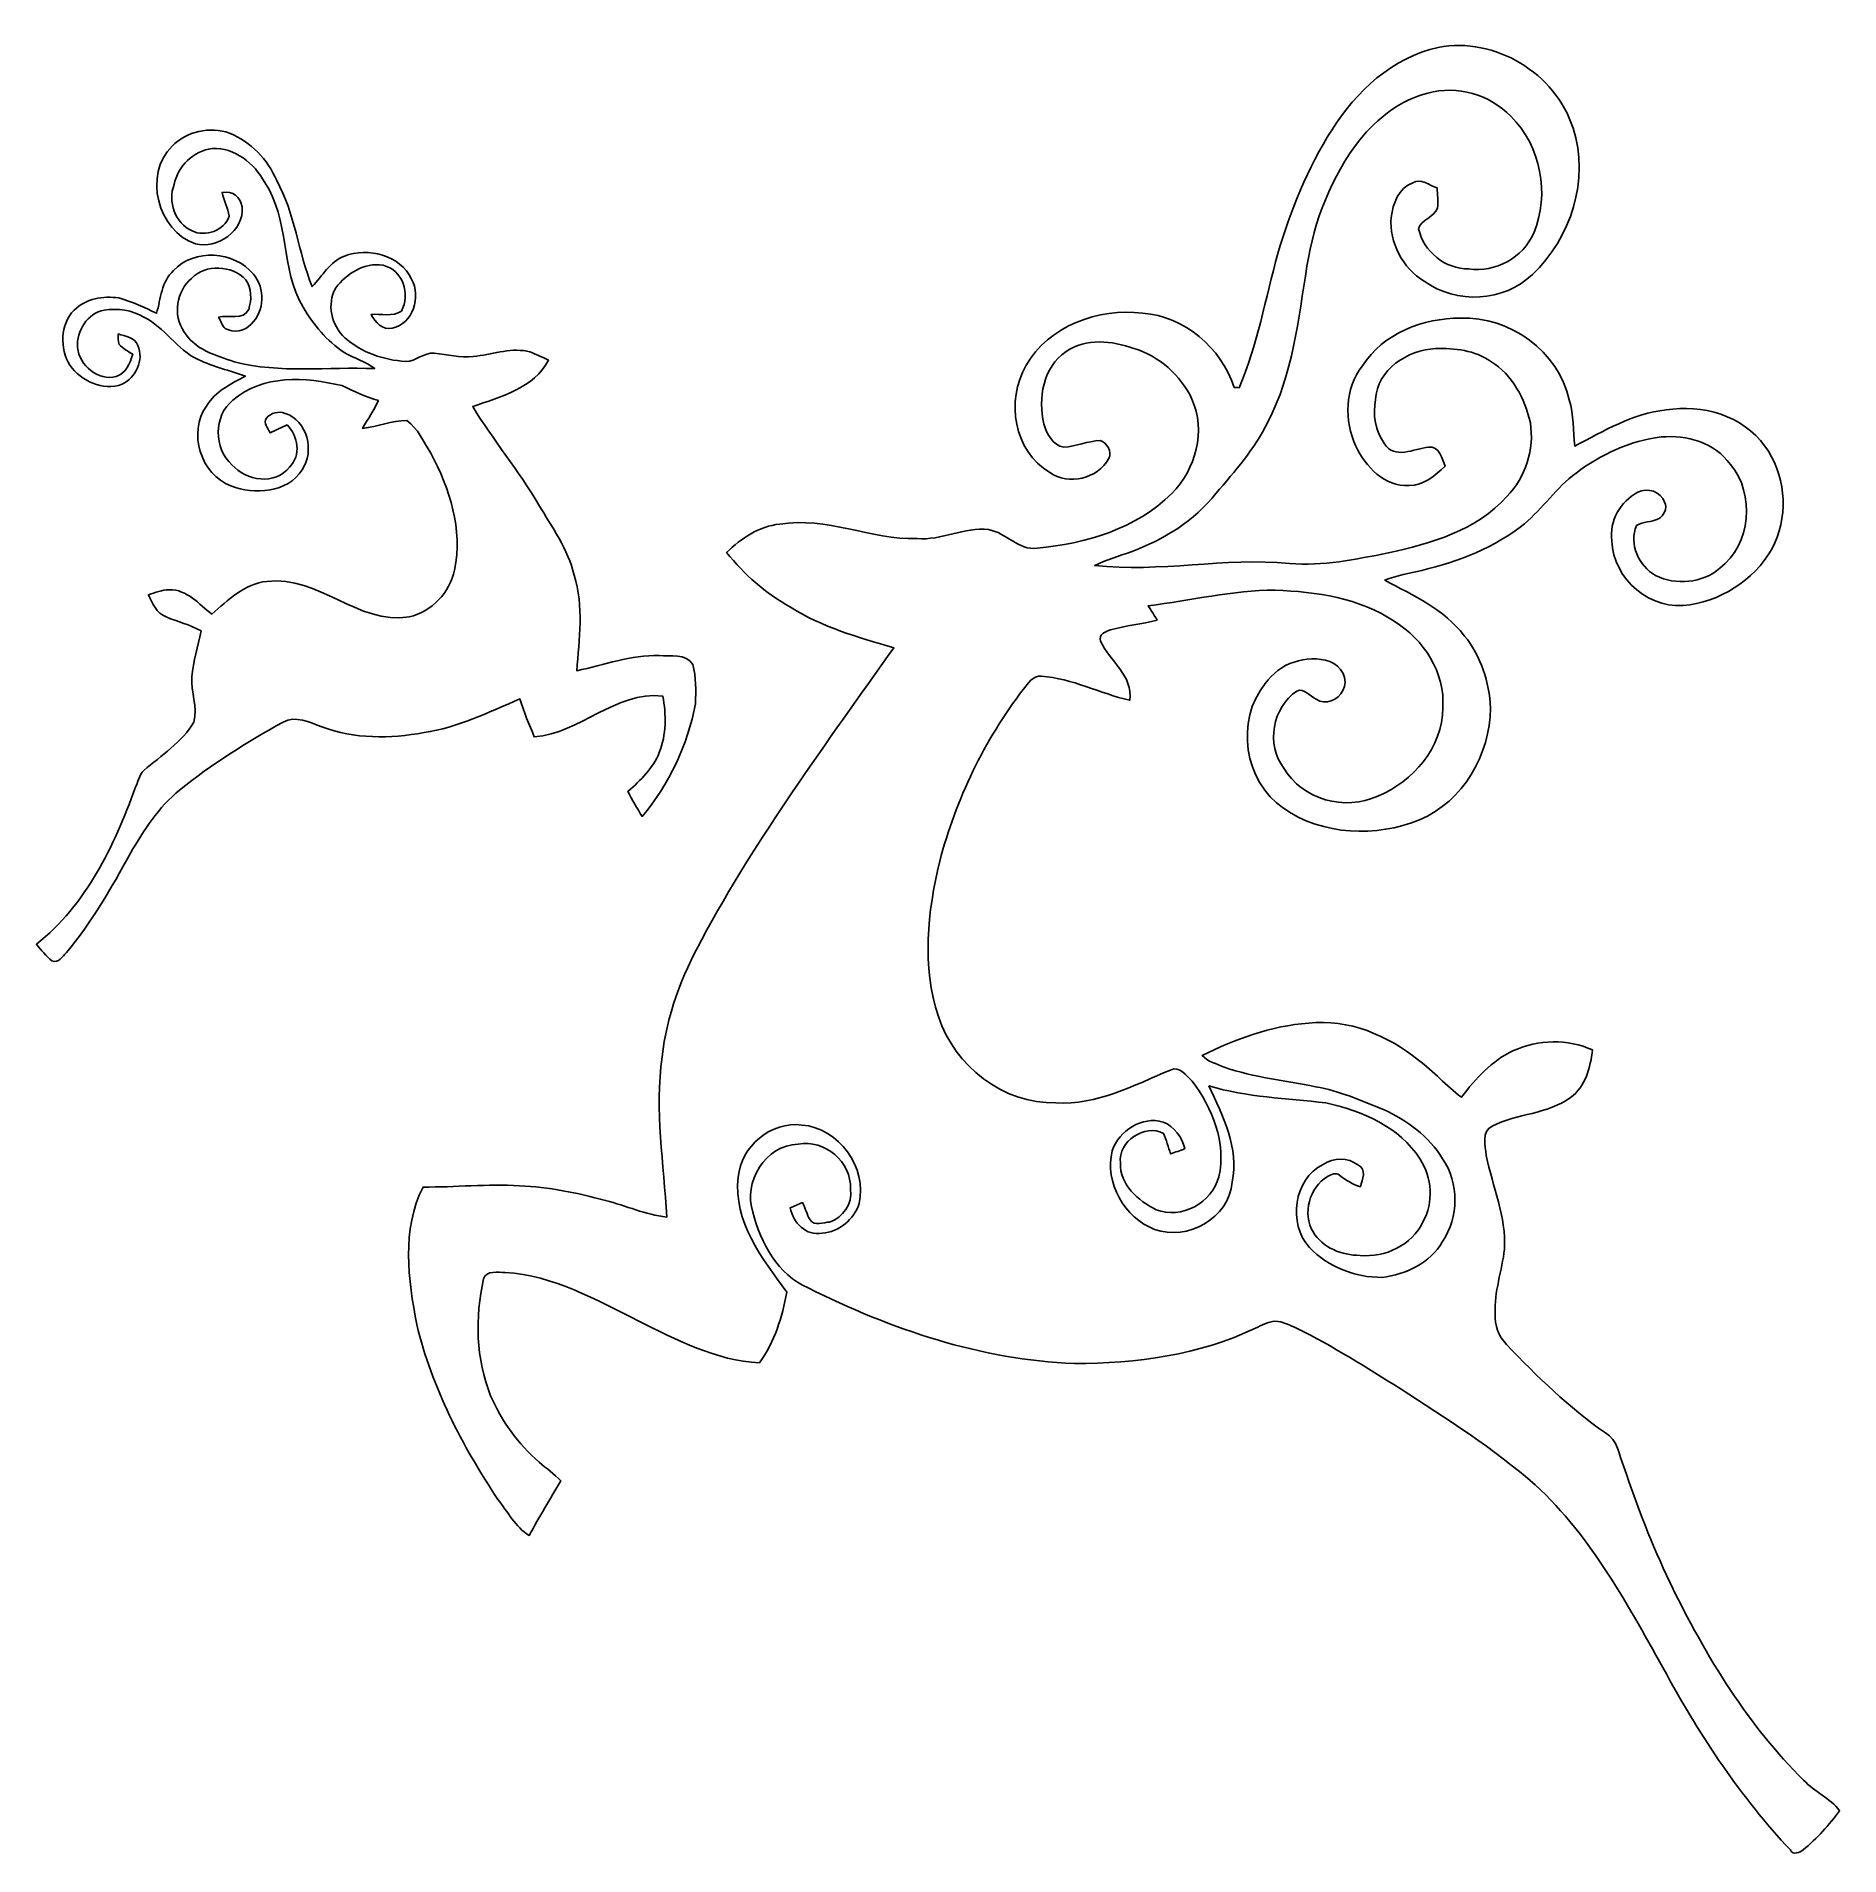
# Model space of a CAD drawing. Header units: centimetres. Extents: x -15.7 to 15.9, y -16.2 to 15.7.
import ezdxf

# ---------------------------------------------------------------- set-up
doc = ezdxf.new("R2010")
doc.units = ezdxf.units.CM
doc.header["$MEASUREMENT"] = 0
doc.layers.add('Layer 1', color=7, linetype='Continuous')

msp = doc.modelspace()

# ---------------------------------------------------------------- linework, layer by layer
at = {"layer": 'Layer 1', "color": 49}
for points, knots in [([(8.8332, 15.50776), (9.82486, 15.70073), (10.89096, 15.05197), (11.19364, 14.091), (11.19364, 14.091), (11.48997, 13.19495), (11.15448, 12.16731), (10.48526, 11.52878), (10.48526, 11.52878), (9.98361, 11.04865), (9.14753, 11.00067), (8.58837, 11.40989), (8.58837, 11.40989), (8.20737, 11.63708), (7.97631, 12.08793), (8.00559, 12.52926), (8.00559, 12.52926), (8.04333, 12.77197), (8.13329, 13.03761), (8.38447, 13.13639), (8.38447, 13.13639), (8.52876, 13.22105), (8.67727, 13.08488), (8.81274, 13.04607), (8.81274, 13.04607), (8.81592, 12.9286), (8.83532, 12.81007), (8.82086, 12.69294), (8.82086, 12.69294), (8.76441, 12.5282), (8.53122, 12.49186), (8.48783, 12.32852), (8.48783, 12.32852), (8.5725, 11.93341), (8.95809, 11.61697), (9.36731, 11.62791), (9.36731, 11.62791), (9.83051, 11.55735), (10.32192, 11.82088), (10.50431, 12.25303), (10.50431, 12.25303), (10.79077, 12.9346), (10.63096, 13.7795), (10.10214, 14.29985), (10.10214, 14.29985), (9.73949, 14.68367), (9.1567, 14.84489), (8.6487, 14.70801), (8.6487, 14.70801), (8.16857, 14.58842), (7.76287, 14.26669), (7.45737, 13.88639), (7.45737, 13.88639), (6.96031, 13.24645), (6.65762, 12.46964), (6.53203, 11.67236), (6.53203, 11.67236), (6.37822, 10.74667), (6.28932, 9.78217), (5.84482, 8.93798), (5.84482, 8.93798), (5.61481, 8.47478), (5.27367, 8.08143), (4.93783, 7.69267), (4.93783, 7.69267), (4.56318, 7.20901), (4.0192, 6.88305), (3.45228, 6.67067), (3.45228, 6.67067), (3.23991, 6.58883), (3.01731, 6.53309), (2.81411, 6.42867), (2.81411, 6.42867), (3.95323, 6.30202), (5.08776, 6.5726), (6.22653, 6.46536), (6.22653, 6.46536), (6.80861, 6.41103), (7.38717, 6.53979), (7.95549, 6.6481), (7.95549, 6.6481), (8.70726, 6.81814), (9.50524, 7.03968), (10.03547, 7.63834), (10.03547, 7.63834), (10.3632, 7.9756), (10.51913, 8.46526), (10.44646, 8.93057), (10.44646, 8.93057), (10.35156, 9.35249), (10.13142, 9.76983), (9.75466, 10.00301), (9.75466, 10.00301), (9.47632, 10.20163), (9.1186, 10.24079), (8.78593, 10.2295), (8.78593, 10.2295), (8.29627, 10.20798), (7.76111, 9.86084), (7.73183, 9.33662), (7.73183, 9.33662), (7.68809, 9.07203), (7.7216, 8.77923), (7.89376, 8.56368), (7.89376, 8.56368), (8.05815, 8.27934), (8.41057, 8.47407), (8.66387, 8.50512), (8.66387, 8.50512), (8.84943, 8.53158), (8.90199, 8.29063), (8.95421, 8.16822), (8.95421, 8.16822), (8.77499, 8.007), (8.58026, 7.82814), (8.32026, 7.83061), (8.32026, 7.83061), (7.8934, 7.80344), (7.55721, 8.16257), (7.38928, 8.51923), (7.38928, 8.51923), (7.18185, 8.96408), (7.19314, 9.5317), (7.50358, 9.92576), (7.50358, 9.92576), (7.86589, 10.49972), (8.56791, 10.76748), (9.22514, 10.76254), (9.22514, 10.76254), (10.08486, 10.80135), (10.94105, 10.17693), (11.12696, 9.33027), (11.12696, 9.33027), (11.20669, 9.06815), (11.19611, 8.79087), (11.22327, 8.52064), (11.22327, 8.52064), (11.73127, 8.78664), (12.24104, 9.09214), (12.82312, 9.15458), (12.82312, 9.15458), (13.4553, 9.26253), (14.16826, 9.05616), (14.55385, 8.52205), (14.55385, 8.52205), (14.90804, 8.03981), (14.97189, 7.36917), (14.73094, 6.82378), (14.73094, 6.82378), (14.45719, 6.24487), (13.86805, 5.83953), (13.24151, 5.74111), (13.24151, 5.74111), (12.57265, 5.61904), (11.88579, 6.18702), (11.87591, 6.86294), (11.87591, 6.86294), (11.82052, 7.20443), (12.03078, 7.55368), (12.32782, 7.71102), (12.32782, 7.71102), (12.50103, 7.80203), (12.73634, 7.72513), (12.79772, 7.53745), (12.79772, 7.53745), (12.85099, 7.43021), (12.78784, 7.30109), (12.68942, 7.24641), (12.68942, 7.24641), (12.56877, 7.18502), (12.41919, 7.20196), (12.30665, 7.12787), (12.30665, 7.12787), (12.1666, 6.80861), (12.34652, 6.41879), (12.63791, 6.25263), (12.63791, 6.25263), (12.99457, 6.08083), (13.46094, 6.1147), (13.76468, 6.37963), (13.76468, 6.37963), (14.30831, 6.79803), (14.39016, 7.67962), (13.9506, 8.20102), (13.9506, 8.20102), (13.67825, 8.58414), (13.18542, 8.72102), (12.73704, 8.6808), (12.73704, 8.6808), (12.19306, 8.61554), (11.68259, 8.37389), (11.2462, 8.04933), (11.2462, 8.04933), (10.9033, 7.79533), (10.66412, 7.43303), (10.34239, 7.1561), (10.34239, 7.1561), (9.81922, 6.74441), (9.18739, 6.49711), (8.54428, 6.344), (8.54428, 6.344), (8.32591, 6.29391), (8.10542, 6.25052), (7.89517, 6.17185), (7.89517, 6.17185), (8.39435, 5.90338), (8.93798, 5.66349), (9.28934, 5.19712), (9.28934, 5.19712), (9.58286, 4.84364), (9.72502, 4.38573), (9.74866, 3.93171), (9.74866, 3.93171), (9.73914, 3.11891), (9.27029, 2.29411), (8.50582, 1.97203), (8.50582, 1.97203), (7.74771, 1.66264), (6.80649, 1.69474), (6.12422, 2.17452), (6.12422, 2.17452), (5.43031, 2.63737), (5.27226, 3.71546), (5.80143, 4.35857), (5.80143, 4.35857), (6.04767, 4.71382), (6.52145, 4.88527), (6.9342, 4.74592), (6.9342, 4.74592), (7.12646, 4.67783), (7.27957, 4.42701), (7.16033, 4.23686), (7.16033, 4.23686), (7.08448, 4.07), (6.85341, 3.96946), (6.69502, 4.08693), (6.69502, 4.08693), (6.58636, 4.13067), (6.48441, 4.29084), (6.35564, 4.22945), (6.35564, 4.22945), (5.92737, 3.94476), (5.81272, 3.29177), (6.12634, 2.87902), (6.12634, 2.87902), (6.44243, 2.32481), (7.20513, 2.12055), (7.77487, 2.3876), (7.77487, 2.3876), (8.38764, 2.64195), (8.91187, 3.24167), (8.91117, 3.93277), (8.91117, 3.93277), (8.96091, 4.54978), (8.57426, 5.13503), (8.06168, 5.45077), (8.06168, 5.45077), (7.45278, 5.86352), (6.69607, 5.96441), (5.97817, 5.99828), (5.97817, 5.99828), (5.22746, 5.99793), (4.49333, 5.81096), (3.75109, 5.72382), (3.75109, 5.72382), (3.80294, 5.63986), (3.85621, 5.55625), (3.90772, 5.47158), (3.90772, 5.47158), (3.6389, 5.39926), (3.3595, 5.37563), (3.09139, 5.30084), (3.09139, 5.30084), (3.00461, 5.27297), (2.87161, 5.21758), (2.91677, 5.10293), (2.91677, 5.10293), (3.07375, 4.7498), (3.48968, 4.50144), (3.42724, 4.06612), (3.42724, 4.06612), (2.90618, 4.18712), (2.42041, 4.45135), (1.88101, 4.48733), (1.88101, 4.48733), (1.73002, 4.50921), (1.64253, 4.35434), (1.5621, 4.25732), (1.5621, 4.25732), (0.87877, 3.36585), (0.38241, 2.33257), (0.09772, 1.24672), (0.09772, 1.24672), (-0.11289, 0.35772), (-0.22084, -0.59267), (0.07691, -1.47532), (0.07691, -1.47532), (0.35454, -2.34103), (1.21391, -3.00849), (2.1336, -2.98803), (2.1336, -2.98803), (2.8508, -3.02683), (3.50026, -2.68393), (4.13985, -2.41194), (4.13985, -2.41194), (4.2986, -2.33221), (4.42136, -2.51072), (4.51908, -2.60668), (4.51908, -2.60668), (4.87433, -3.07693), (5.12516, -3.68547), (4.98828, -4.28272), (4.98828, -4.28272), (4.87398, -4.73816), (4.33141, -5.03273), (3.88867, -4.86057), (3.88867, -4.86057), (3.57964, -4.70535), (3.24767, -4.41748), (3.26496, -4.03895), (3.26496, -4.03895), (3.21769, -3.66183), (3.69041, -3.35209), (4.01955, -3.52284), (4.01955, -3.52284), (4.07106, -3.63714), (4.09928, -3.76273), (4.14373, -3.88091), (4.14373, -3.88091), (4.22734, -3.85269), (4.30989, -3.82235), (4.39208, -3.79024), (4.39208, -3.79024), (4.34128, -3.59092), (4.21287, -3.3976), (4.01426, -3.32493), (4.01426, -3.32493), (3.64702, -3.21134), (3.2385, -3.47804), (3.11926, -3.82623), (3.11926, -3.82623), (2.9845, -4.37797), (3.33234, -5.00874), (3.86256, -5.20382), (3.86256, -5.20382), (4.44112, -5.41937), (5.16396, -5.0038), (5.22393, -4.37868), (5.22393, -4.37868), (5.34247, -3.77543), (5.06271, -3.21804), (4.81506, -2.69028), (4.81506, -2.69028), (5.48005, -2.8896), (6.17608, -2.90548), (6.86047, -2.98732), (6.86047, -2.98732), (7.49053, -3.1302), (8.15693, -3.40325), (8.51359, -3.9751), (8.51359, -3.9751), (8.72666, -4.29542), (8.75383, -4.73534), (8.56333, -5.07224), (8.56333, -5.07224), (8.37565, -5.48217), (7.8994, -5.70265), (7.46231, -5.66067), (7.46231, -5.66067), (7.14798, -5.66067), (6.80438, -5.52944), (6.64034, -5.24792), (6.64034, -5.24792), (6.44913, -4.92725), (6.57472, -4.46934), (6.88975, -4.27919), (6.88975, -4.27919), (6.9529, -4.24533), (7.03862, -4.1977), (7.10353, -4.25556), (7.10353, -4.25556), (7.21607, -4.33987), (7.33107, -4.41748), (7.46936, -4.45805), (7.46936, -4.45805), (7.50429, -4.33493), (7.58507, -4.1469), (7.42527, -4.07458), (7.42527, -4.07458), (7.24923, -3.93629), (6.99841, -3.95005), (6.81567, -4.06506), (6.81567, -4.06506), (6.29567, -4.32858), (6.19478, -5.10081), (6.57754, -5.52309), (6.57754, -5.52309), (6.90245, -5.86634), (7.37799, -6.04979), (7.84789, -6.0452), (7.84789, -6.0452), (8.26488, -5.99652), (8.69386, -5.79049), (8.9094, -5.41655), (8.9094, -5.41655), (9.19162, -4.99039), (9.2008, -4.39138), (8.90905, -3.96734), (8.90905, -3.96734), (8.67375, -3.57011), (8.28075, -3.29741), (7.87082, -3.10339), (7.87082, -3.10339), (7.48489, -2.94464), (7.09718, -2.77918), (6.68408, -2.70616), (6.68408, -2.70616), (6.15139, -2.59009), (5.6007, -2.54459), (5.08388, -2.36326), (5.08388, -2.36326), (4.95018, -2.30293), (4.7946, -2.26836), (4.69477, -2.15477), (4.69477, -2.15477), (5.28038, -1.87325), (5.90656, -1.63724), (6.5599, -1.58891), (6.5599, -1.58891), (7.25981, -1.51201), (7.94985, -1.80552), (8.48607, -2.23767), (8.48607, -2.23767), (8.75206, -2.43734), (8.97467, -2.68817), (9.23819, -2.89066), (9.23819, -2.89066), (9.48866, -2.56646), (9.76912, -2.24226), (10.15259, -2.07292), (10.15259, -2.07292), (10.58439, -1.87572), (11.10297, -1.86443), (11.5376, -2.06058), (11.5376, -2.06058), (11.49703, -2.36608), (11.41271, -2.70157), (11.15201, -2.8956), (11.15201, -2.8956), (10.74632, -3.18629), (10.21644, -3.17429), (9.77971, -3.39443), (9.77971, -3.39443), (9.58321, -3.48827), (9.65976, -3.73733), (9.67211, -3.91054), (9.67211, -3.91054), (9.78606, -4.45594), (10.02418, -4.98334), (9.99314, -5.55131), (9.99314, -5.55131), (9.95151, -5.9309), (9.80934, -6.29744), (9.82874, -6.68408), (9.82874, -6.68408), (9.81639, -6.88234), (9.89083, -7.07884), (10.02912, -7.22101), (10.02912, -7.22101), (10.56252, -7.78369), (11.12485, -8.32556), (11.76126, -8.77252), (11.76126, -8.77252), (11.98033, -8.88894), (11.99515, -9.16023), (12.08581, -9.36519), (12.08581, -9.36519), (12.5349, -10.7442), (13.15967, -12.06712), (13.95236, -13.28208), (13.95236, -13.28208), (14.33019, -13.84441), (14.75246, -14.37993), (15.23471, -14.85688), (15.23471, -14.85688), (15.42133, -15.06149), (15.70143, -15.16733), (15.86442, -15.39275), (15.86442, -15.39275), (15.67815, -15.64181), (15.46931, -15.87782), (15.22836, -16.07573), (15.22836, -16.07573), (15.16521, -16.1223), (15.05267, -16.17839), (15.00187, -16.07996), (15.00187, -16.07996), (14.13792, -15.15921), (13.43272, -14.10159), (12.82947, -12.99492), (12.82947, -12.99492), (12.17401, -11.82229), (11.53089, -10.6045), (10.53289, -9.68128), (10.53289, -9.68128), (9.7977, -9.04593), (8.97925, -8.51747), (8.16328, -7.99394), (8.16328, -7.99394), (7.57308, -7.626), (6.985, -7.25135), (6.3627, -6.93914), (6.3627, -6.93914), (6.23676, -6.88693), (6.11117, -6.81743), (5.97217, -6.81355), (5.97217, -6.81355), (5.84976, -6.82202), (5.74111, -6.88622), (5.63139, -6.93491), (5.63139, -6.93491), (4.64679, -7.40833), (3.53942, -7.55333), (2.4578, -7.55544), (2.4578, -7.55544), (0.82444, -7.49124), (-0.75636, -6.95889), (-2.20627, -6.22864), (-2.20627, -6.22864), (-2.74108, -6.00498), (-3.03671, -5.43983), (-3.17571, -4.90573), (-3.17571, -4.90573), (-3.3528, -4.37727), (-2.95628, -3.72816), (-2.38266, -3.70981), (-2.38266, -3.70981), (-1.91594, -3.62903), (-1.44498, -4.0192), (-1.46544, -4.49897), (-1.46544, -4.49897), (-1.42311, -4.75227), (-1.59985, -4.99816), (-1.83303, -5.07859), (-1.83303, -5.07859), (-1.9304, -5.07647), (-2.10256, -5.15408), (-2.17311, -5.03943), (-2.17311, -5.03943), (-2.22709, -4.94206), (-2.25919, -4.83447), (-2.30646, -4.73428), (-2.30646, -4.73428), (-2.37772, -4.76426), (-2.44863, -4.79496), (-2.51919, -4.82635), (-2.51919, -4.82635), (-2.47579, -5.08388), (-2.24049, -5.3273), (-1.96215, -5.27262), (-1.96215, -5.27262), (-1.66405, -5.25004), (-1.40511, -5.03202), (-1.31339, -4.75192), (-1.31339, -4.75192), (-1.16628, -4.12468), (-1.67076, -3.42512), (-2.31563, -3.37644), (-2.31563, -3.37644), (-2.85503, -3.30553), (-3.38773, -3.75073), (-3.43218, -4.29048), (-3.43218, -4.29048), (-3.52002, -5.06624), (-3.01413, -5.71853), (-2.58198, -6.30484), (-2.58198, -6.30484), (-2.65677, -6.74476), (-2.8, -7.17832), (-3.05999, -7.54486), (-3.05999, -7.54486), (-3.82305, -7.50429), (-4.51168, -7.13952), (-5.18266, -6.80755), (-5.18266, -6.80755), (-5.92208, -6.43925), (-6.66856, -6.00816), (-7.51311, -5.96124), (-7.51311, -5.96124), (-7.63023, -5.95947), (-7.84648, -5.91644), (-7.89481, -6.07307), (-7.89481, -6.07307), (-8.04192, -6.74793), (-8.03099, -7.47536), (-7.76993, -8.12165), (-7.76993, -8.12165), (-7.57731, -8.56509), (-7.28486, -8.96514), (-6.91974, -9.28194), (-6.91974, -9.28194), (-6.79203, -9.39059), (-6.65903, -9.49501), (-6.53733, -9.61108), (-6.53733, -9.61108), (-6.73206, -9.92434), (-6.91339, -10.24572), (-7.09542, -10.5664), (-7.09542, -10.5664), (-7.34025, -10.42211), (-7.47078, -10.15118), (-7.64223, -9.93599), (-7.64223, -9.93599), (-8.26805, -8.99689), (-8.79793, -7.97701), (-9.06357, -6.87423), (-9.06357, -6.87423), (-9.21314, -6.08683), (-9.33591, -5.20488), (-8.95315, -4.46299), (-8.95315, -4.46299), (-8.38976, -4.46758), (-7.82708, -4.40478), (-7.26369, -4.43971), (-7.26369, -4.43971), (-6.75287, -4.46088), (-6.24875, -4.56424), (-5.75663, -4.69829), (-5.75663, -4.69829), (-5.39891, -4.79319), (-5.05495, -4.94347), (-4.68524, -4.98934), (-4.68524, -4.98934), (-4.73534, -4.05553), (-4.89691, -3.11856), (-4.76497, -2.18369), (-4.76497, -2.18369), (-4.68524, -1.45662), (-4.42278, -0.76235), (-4.07106, -0.12524), (-4.07106, -0.12524), (-3.10762, 1.67711), (-1.87925, 3.31858), (-0.70803, 4.98792), (-0.70803, 4.98792), (-1.33138, 5.16678), (-1.96462, 5.35058), (-2.51742, 5.70054), (-2.51742, 5.70054), (-2.95099, 5.94184), (-3.3274, 6.27168), (-3.63608, 6.65903), (-3.63608, 6.65903), (-3.37926, 6.90386), (-3.06776, 7.11976), (-2.70439, 7.15292), (-2.70439, 7.15292), (-1.88524, 7.29086), (-1.11407, 6.88128), (-0.29951, 6.89927), (-0.29951, 6.89927), (0.13017, 6.86329), (0.52599, 7.10918), (0.95532, 7.05697), (0.95532, 7.05697), (1.26189, 7.00828), (1.47567, 6.68726), (1.80481, 6.731), (1.80481, 6.731), (2.65501, 6.81531), (3.54436, 7.06684), (4.16242, 7.69126), (4.16242, 7.69126), (4.58576, 8.11283), (4.76426, 8.78875), (4.51697, 9.34614), (4.51697, 9.34614), (4.31835, 9.76595), (3.9437, 10.09579), (3.49956, 10.23338), (3.49956, 10.23338), (3.11997, 10.36637), (2.66136, 10.41859), (2.31175, 10.17693), (2.31175, 10.17693), (1.90712, 9.90635), (1.81786, 9.35426), (1.92193, 8.91011), (1.92193, 8.91011), (1.97167, 8.73337), (2.07539, 8.53687), (2.27401, 8.50018), (2.27401, 8.50018), (2.48849, 8.51888), (2.69099, 8.60884), (2.90724, 8.61871), (2.90724, 8.61871), (3.02683, 8.58132), (3.12526, 8.42433), (3.05894, 8.30333), (3.05894, 8.30333), (2.87338, 7.94808), (2.35338, 7.82884), (2.02706, 8.05956), (2.02706, 8.05956), (1.397, 8.42821), (1.25483, 9.3218), (1.60831, 9.92858), (1.60831, 9.92858), (2.00307, 10.63413), (2.87972, 10.94211), (3.6516, 10.85074), (3.6516, 10.85074), (4.38856, 10.79394), (5.03026, 10.2429), (5.2578, 9.55075), (5.2578, 9.55075), (5.27897, 9.54899), (5.32095, 9.54546), (5.34211, 9.5437), (5.34211, 9.5437), (5.67337, 10.29476), (5.79931, 11.11109), (6.02333, 11.89567), (6.02333, 11.89567), (6.24381, 12.65167), (6.54614, 13.39144), (6.96595, 14.05925), (6.96595, 14.05925), (7.39422, 14.73517), (8.03028, 15.33349), (8.8332, 15.50776)], [0, 0, 0, 0, 0.00543478, 0.00543478, 0.00543478, 0.00543478, 0.01086957, 0.01086957, 0.01086957, 0.01086957, 0.01630435, 0.01630435, 0.01630435, 0.01630435, 0.02173913, 0.02173913, 0.02173913, 0.02173913, 0.02717391, 0.02717391, 0.02717391, 0.02717391, 0.0326087, 0.0326087, 0.0326087, 0.0326087, 0.03804348, 0.03804348, 0.03804348, 0.03804348, 0.04347826, 0.04347826, 0.04347826, 0.04347826, 0.04891304, 0.04891304, 0.04891304, 0.04891304, 0.05434783, 0.05434783, 0.05434783, 0.05434783, 0.05978261, 0.05978261, 0.05978261, 0.05978261, 0.06521739, 0.06521739, 0.06521739, 0.06521739, 0.07065217, 0.07065217, 0.07065217, 0.07065217, 0.07608696, 0.07608696, 0.07608696, 0.07608696, 0.08152174, 0.08152174, 0.08152174, 0.08152174, 0.08695652, 0.08695652, 0.08695652, 0.08695652, 0.0923913, 0.0923913, 0.0923913, 0.0923913, 0.09782609, 0.09782609, 0.09782609, 0.09782609, 0.10326087, 0.10326087, 0.10326087, 0.10326087, 0.10869565, 0.10869565, 0.10869565, 0.10869565, 0.11413043, 0.11413043, 0.11413043, 0.11413043, 0.11956522, 0.11956522, 0.11956522, 0.11956522, 0.125, 0.125, 0.125, 0.125, 0.13043478, 0.13043478, 0.13043478, 0.13043478, 0.13586957, 0.13586957, 0.13586957, 0.13586957, 0.14130435, 0.14130435, 0.14130435, 0.14130435, 0.14673913, 0.14673913, 0.14673913, 0.14673913, 0.15217391, 0.15217391, 0.15217391, 0.15217391, 0.1576087, 0.1576087, 0.1576087, 0.1576087, 0.16304348, 0.16304348, 0.16304348, 0.16304348, 0.16847826, 0.16847826, 0.16847826, 0.16847826, 0.17391304, 0.17391304, 0.17391304, 0.17391304, 0.17934783, 0.17934783, 0.17934783, 0.17934783, 0.18478261, 0.18478261, 0.18478261, 0.18478261, 0.19021739, 0.19021739, 0.19021739, 0.19021739, 0.19565217, 0.19565217, 0.19565217, 0.19565217, 0.20108696, 0.20108696, 0.20108696, 0.20108696, 0.20652174, 0.20652174, 0.20652174, 0.20652174, 0.21195652, 0.21195652, 0.21195652, 0.21195652, 0.2173913, 0.2173913, 0.2173913, 0.2173913, 0.22282609, 0.22282609, 0.22282609, 0.22282609, 0.22826087, 0.22826087, 0.22826087, 0.22826087, 0.23369565, 0.23369565, 0.23369565, 0.23369565, 0.23913043, 0.23913043, 0.23913043, 0.23913043, 0.24456522, 0.24456522, 0.24456522, 0.24456522, 0.25, 0.25, 0.25, 0.25, 0.25543478, 0.25543478, 0.25543478, 0.25543478, 0.26086957, 0.26086957, 0.26086957, 0.26086957, 0.26630435, 0.26630435, 0.26630435, 0.26630435, 0.27173913, 0.27173913, 0.27173913, 0.27173913, 0.27717391, 0.27717391, 0.27717391, 0.27717391, 0.2826087, 0.2826087, 0.2826087, 0.2826087, 0.28804348, 0.28804348, 0.28804348, 0.28804348, 0.29347826, 0.29347826, 0.29347826, 0.29347826, 0.29891304, 0.29891304, 0.29891304, 0.29891304, 0.30434783, 0.30434783, 0.30434783, 0.30434783, 0.30978261, 0.30978261, 0.30978261, 0.30978261, 0.31521739, 0.31521739, 0.31521739, 0.31521739, 0.32065217, 0.32065217, 0.32065217, 0.32065217, 0.32608696, 0.32608696, 0.32608696, 0.32608696, 0.33152174, 0.33152174, 0.33152174, 0.33152174, 0.33695652, 0.33695652, 0.33695652, 0.33695652, 0.3423913, 0.3423913, 0.3423913, 0.3423913, 0.34782609, 0.34782609, 0.34782609, 0.34782609, 0.35326087, 0.35326087, 0.35326087, 0.35326087, 0.35869565, 0.35869565, 0.35869565, 0.35869565, 0.36413043, 0.36413043, 0.36413043, 0.36413043, 0.36956522, 0.36956522, 0.36956522, 0.36956522, 0.375, 0.375, 0.375, 0.375, 0.38043478, 0.38043478, 0.38043478, 0.38043478, 0.38586957, 0.38586957, 0.38586957, 0.38586957, 0.39130435, 0.39130435, 0.39130435, 0.39130435, 0.39673913, 0.39673913, 0.39673913, 0.39673913, 0.40217391, 0.40217391, 0.40217391, 0.40217391, 0.4076087, 0.4076087, 0.4076087, 0.4076087, 0.41304348, 0.41304348, 0.41304348, 0.41304348, 0.41847826, 0.41847826, 0.41847826, 0.41847826, 0.42391304, 0.42391304, 0.42391304, 0.42391304, 0.42934783, 0.42934783, 0.42934783, 0.42934783, 0.43478261, 0.43478261, 0.43478261, 0.43478261, 0.44021739, 0.44021739, 0.44021739, 0.44021739, 0.44565217, 0.44565217, 0.44565217, 0.44565217, 0.45108696, 0.45108696, 0.45108696, 0.45108696, 0.45652174, 0.45652174, 0.45652174, 0.45652174, 0.46195652, 0.46195652, 0.46195652, 0.46195652, 0.4673913, 0.4673913, 0.4673913, 0.4673913, 0.47282609, 0.47282609, 0.47282609, 0.47282609, 0.47826087, 0.47826087, 0.47826087, 0.47826087, 0.48369565, 0.48369565, 0.48369565, 0.48369565, 0.48913043, 0.48913043, 0.48913043, 0.48913043, 0.49456522, 0.49456522, 0.49456522, 0.49456522, 0.5, 0.5, 0.5, 0.5, 0.50543478, 0.50543478, 0.50543478, 0.50543478, 0.51086957, 0.51086957, 0.51086957, 0.51086957, 0.51630435, 0.51630435, 0.51630435, 0.51630435, 0.52173913, 0.52173913, 0.52173913, 0.52173913, 0.52717391, 0.52717391, 0.52717391, 0.52717391, 0.5326087, 0.5326087, 0.5326087, 0.5326087, 0.53804348, 0.53804348, 0.53804348, 0.53804348, 0.54347826, 0.54347826, 0.54347826, 0.54347826, 0.54891304, 0.54891304, 0.54891304, 0.54891304, 0.55434783, 0.55434783, 0.55434783, 0.55434783, 0.55978261, 0.55978261, 0.55978261, 0.55978261, 0.56521739, 0.56521739, 0.56521739, 0.56521739, 0.57065217, 0.57065217, 0.57065217, 0.57065217, 0.57608696, 0.57608696, 0.57608696, 0.57608696, 0.58152174, 0.58152174, 0.58152174, 0.58152174, 0.58695652, 0.58695652, 0.58695652, 0.58695652, 0.5923913, 0.5923913, 0.5923913, 0.5923913, 0.59782609, 0.59782609, 0.59782609, 0.59782609, 0.60326087, 0.60326087, 0.60326087, 0.60326087, 0.60869565, 0.60869565, 0.60869565, 0.60869565, 0.61413043, 0.61413043, 0.61413043, 0.61413043, 0.61956522, 0.61956522, 0.61956522, 0.61956522, 0.625, 0.625, 0.625, 0.625, 0.63043478, 0.63043478, 0.63043478, 0.63043478, 0.63586957, 0.63586957, 0.63586957, 0.63586957, 0.64130435, 0.64130435, 0.64130435, 0.64130435, 0.64673913, 0.64673913, 0.64673913, 0.64673913, 0.65217391, 0.65217391, 0.65217391, 0.65217391, 0.6576087, 0.6576087, 0.6576087, 0.6576087, 0.66304348, 0.66304348, 0.66304348, 0.66304348, 0.66847826, 0.66847826, 0.66847826, 0.66847826, 0.67391304, 0.67391304, 0.67391304, 0.67391304, 0.67934783, 0.67934783, 0.67934783, 0.67934783, 0.68478261, 0.68478261, 0.68478261, 0.68478261, 0.69021739, 0.69021739, 0.69021739, 0.69021739, 0.69565217, 0.69565217, 0.69565217, 0.69565217, 0.70108696, 0.70108696, 0.70108696, 0.70108696, 0.70652174, 0.70652174, 0.70652174, 0.70652174, 0.71195652, 0.71195652, 0.71195652, 0.71195652, 0.7173913, 0.7173913, 0.7173913, 0.7173913, 0.72282609, 0.72282609, 0.72282609, 0.72282609, 0.72826087, 0.72826087, 0.72826087, 0.72826087, 0.73369565, 0.73369565, 0.73369565, 0.73369565, 0.73913043, 0.73913043, 0.73913043, 0.73913043, 0.74456522, 0.74456522, 0.74456522, 0.74456522, 0.75, 0.75, 0.75, 0.75, 0.75543478, 0.75543478, 0.75543478, 0.75543478, 0.76086957, 0.76086957, 0.76086957, 0.76086957, 0.76630435, 0.76630435, 0.76630435, 0.76630435, 0.77173913, 0.77173913, 0.77173913, 0.77173913, 0.77717391, 0.77717391, 0.77717391, 0.77717391, 0.7826087, 0.7826087, 0.7826087, 0.7826087, 0.78804348, 0.78804348, 0.78804348, 0.78804348, 0.79347826, 0.79347826, 0.79347826, 0.79347826, 0.79891304, 0.79891304, 0.79891304, 0.79891304, 0.80434783, 0.80434783, 0.80434783, 0.80434783, 0.80978261, 0.80978261, 0.80978261, 0.80978261, 0.81521739, 0.81521739, 0.81521739, 0.81521739, 0.82065217, 0.82065217, 0.82065217, 0.82065217, 0.82608696, 0.82608696, 0.82608696, 0.82608696, 0.83152174, 0.83152174, 0.83152174, 0.83152174, 0.83695652, 0.83695652, 0.83695652, 0.83695652, 0.8423913, 0.8423913, 0.8423913, 0.8423913, 0.84782609, 0.84782609, 0.84782609, 0.84782609, 0.85326087, 0.85326087, 0.85326087, 0.85326087, 0.85869565, 0.85869565, 0.85869565, 0.85869565, 0.86413043, 0.86413043, 0.86413043, 0.86413043, 0.86956522, 0.86956522, 0.86956522, 0.86956522, 0.875, 0.875, 0.875, 0.875, 0.88043478, 0.88043478, 0.88043478, 0.88043478, 0.88586957, 0.88586957, 0.88586957, 0.88586957, 0.89130435, 0.89130435, 0.89130435, 0.89130435, 0.89673913, 0.89673913, 0.89673913, 0.89673913, 0.90217391, 0.90217391, 0.90217391, 0.90217391, 0.9076087, 0.9076087, 0.9076087, 0.9076087, 0.91304348, 0.91304348, 0.91304348, 0.91304348, 0.91847826, 0.91847826, 0.91847826, 0.91847826, 0.92391304, 0.92391304, 0.92391304, 0.92391304, 0.92934783, 0.92934783, 0.92934783, 0.92934783, 0.93478261, 0.93478261, 0.93478261, 0.93478261, 0.94021739, 0.94021739, 0.94021739, 0.94021739, 0.94565217, 0.94565217, 0.94565217, 0.94565217, 0.95108696, 0.95108696, 0.95108696, 0.95108696, 0.95652174, 0.95652174, 0.95652174, 0.95652174, 0.96195652, 0.96195652, 0.96195652, 0.96195652, 0.9673913, 0.9673913, 0.9673913, 0.9673913, 0.97282609, 0.97282609, 0.97282609, 0.97282609, 0.97826087, 0.97826087, 0.97826087, 0.97826087, 0.98369565, 0.98369565, 0.98369565, 0.98369565, 0.98913043, 0.98913043, 0.98913043, 0.98913043, 1, 1, 1, 1]), ([(-13.35052, 13.77421), (-13.09405, 14.04056), (-12.68942, 14.12663), (-12.34299, 14.00704), (-12.34299, 14.00704), (-11.97434, 13.849), (-11.67589, 13.54596), (-11.51749, 13.17696), (-11.51749, 13.17696), (-11.19717, 12.59699), (-11.14037, 11.92389), (-10.89731, 11.31535), (-10.89731, 11.31535), (-10.71598, 11.50267), (-10.58827, 11.7535), (-10.33145, 11.85016), (-10.33145, 11.85016), (-9.91588, 12.00503), (-9.35567, 11.87132), (-9.15494, 11.44764), (-9.15494, 11.44764), (-8.98243, 11.13684), (-9.13095, 10.66588), (-9.49431, 10.58545), (-9.49431, 10.58545), (-9.66047, 10.55017), (-9.79135, 10.69269), (-9.86296, 10.82499), (-9.86296, 10.82499), (-9.69398, 10.85109), (-9.48478, 10.77524), (-9.33344, 10.88743), (-9.33344, 10.88743), (-9.16693, 11.17953), (-9.31298, 11.61662), (-9.65518, 11.68894), (-9.65518, 11.68894), (-9.98291, 11.74821), (-10.28947, 11.54112), (-10.48209, 11.29418), (-10.48209, 11.29418), (-10.64966, 11.01302), (-10.55652, 10.6366), (-10.32475, 10.41964), (-10.32475, 10.41964), (-10.03159, 10.16317), (-9.64459, 10.02665), (-9.2583, 10.00513), (-9.2583, 10.00513), (-9.07874, 10.00337), (-8.93868, 10.1667), (-8.75665, 10.14906), (-8.75665, 10.14906), (-8.52911, 10.12437), (-8.30404, 10.06581), (-8.07332, 10.0898), (-8.07332, 10.0898), (-7.76041, 10.12649), (-7.45137, 10.24114), (-7.13317, 10.18611), (-7.13317, 10.18611), (-7.00264, 10.1473), (-6.88058, 10.08451), (-6.75675, 10.02806), (-6.75675, 10.02806), (-7.00652, 9.53558), (-7.60342, 9.38283), (-8.08355, 9.2135), (-8.08355, 9.2135), (-7.72231, 8.62718), (-7.28169, 8.09202), (-6.93067, 7.49794), (-6.93067, 7.49794), (-6.69219, 7.10247), (-6.41844, 6.71407), (-6.3059, 6.25863), (-6.3059, 6.25863), (-6.13481, 5.71606), (-6.21736, 5.13997), (-6.25969, 4.58435), (-6.25969, 4.58435), (-5.78026, 4.68418), (-5.31319, 4.86728), (-4.81542, 4.85069), (-4.81542, 4.85069), (-4.63056, 4.82988), (-4.34411, 4.89585), (-4.22945, 4.69618), (-4.22945, 4.69618), (-4.16701, 4.47146), (-4.1716, 4.23545), (-4.18324, 4.00438), (-4.18324, 4.00438), (-4.31483, 3.28013), (-4.64432, 2.59539), (-5.11669, 2.03129), (-5.11669, 2.03129), (-5.20347, 2.17593), (-5.29237, 2.31846), (-5.36328, 2.47121), (-5.36328, 2.47121), (-5.1435, 2.66418), (-4.92513, 2.87514), (-4.81436, 3.15207), (-4.81436, 3.15207), (-4.69018, 3.46534), (-4.69089, 3.81529), (-4.75474, 4.14196), (-4.75474, 4.14196), (-5.58765, 4.23333), (-6.19795, 3.48615), (-7.0044, 3.42583), (-7.0044, 3.42583), (-7.09824, 3.64384), (-7.18326, 3.86539), (-7.25946, 4.09011), (-7.25946, 4.09011), (-7.8038, 3.85621), (-8.34637, 3.59339), (-8.93727, 3.49956), (-8.93727, 3.49956), (-9.53029, 3.39584), (-10.15859, 3.38314), (-10.72797, 3.60292), (-10.72797, 3.60292), (-10.9407, 3.67736), (-11.18799, 3.80894), (-11.40601, 3.68229), (-11.40601, 3.68229), (-12.03995, 3.33551), (-12.65484, 2.94746), (-13.21823, 2.49343), (-13.21823, 2.49343), (-13.58829, 2.19675), (-13.84194, 1.78823), (-14.08218, 1.38571), (-14.08218, 1.38571), (-14.40921, 0.77752), (-14.76199, 0.17886), (-15.20225, -0.3556), (-15.20225, -0.3556), (-15.26963, -0.42298), (-15.34301, -0.54504), (-15.45519, -0.50165), (-15.45519, -0.50165), (-15.55609, -0.4131), (-15.64569, -0.31327), (-15.72824, -0.20779), (-15.72824, -0.20779), (-14.85759, 0.47837), (-14.36617, 1.51095), (-13.99822, 2.53012), (-13.99822, 2.53012), (-13.94425, 2.62961), (-13.93366, 2.75943), (-13.84547, 2.83774), (-13.84547, 2.83774), (-13.53749, 3.10092), (-13.17943, 3.33199), (-12.96705, 3.68582), (-12.96705, 3.68582), (-12.89897, 3.94794), (-13.02314, 4.21287), (-13.00515, 4.47816), (-13.00515, 4.47816), (-12.98081, 4.75121), (-12.89156, 5.01227), (-12.84393, 5.28108), (-12.84393, 5.28108), (-13.03338, 5.3975), (-13.25492, 5.43913), (-13.45565, 5.52873), (-13.45565, 5.52873), (-13.62463, 5.59223), (-13.69554, 5.76651), (-13.76468, 5.91714), (-13.76468, 5.91714), (-13.64474, 5.95171), (-13.5255, 6.00675), (-13.39885, 6.00498), (-13.39885, 6.00498), (-13.08735, 6.00957), (-12.88168, 5.74993), (-12.6552, 5.57671), (-12.6552, 5.57671), (-12.37298, 5.82471), (-12.08229, 6.10658), (-11.69, 6.15068), (-11.69, 6.15068), (-10.78195, 6.26145), (-10.10603, 5.38233), (-9.19551, 5.52979), (-9.19551, 5.52979), (-8.80004, 5.61834), (-8.48678, 5.9563), (-8.40246, 6.34894), (-8.40246, 6.34894), (-8.25112, 7.05626), (-8.48924, 7.77699), (-8.81839, 8.39929), (-8.81839, 8.39929), (-8.94433, 8.59472), (-9.04381, 8.83109), (-9.23643, 8.97043), (-9.23643, 8.97043), (-9.50207, 8.97184), (-9.75043, 8.86178), (-10.01219, 8.83214), (-10.01219, 8.83214), (-9.92152, 8.99513), (-9.81816, 9.15106), (-9.73455, 9.31792), (-9.73455, 9.31792), (-9.95927, 9.38107), (-10.16529, 9.48902), (-10.37837, 9.58039), (-10.37837, 9.58039), (-11.01125, 9.73208), (-11.76338, 9.78006), (-12.28725, 9.32356), (-12.28725, 9.32356), (-12.62486, 9.05087), (-12.62309, 8.48007), (-12.30242, 8.19397), (-12.30242, 8.19397), (-12.05724, 7.91281), (-11.53901, 7.82779), (-11.29418, 8.15446), (-11.29418, 8.15446), (-11.08393, 8.35695), (-11.14319, 8.69809), (-11.3351, 8.89176), (-11.3351, 8.89176), (-11.43494, 8.84661), (-11.53407, 8.80039), (-11.63355, 8.75383), (-11.63355, 8.75383), (-11.66671, 8.83356), (-11.76302, 8.92598), (-11.69564, 9.01241), (-11.69564, 9.01241), (-11.62085, 9.10625), (-11.48292, 9.138), (-11.37179, 9.09426), (-11.37179, 9.09426), (-10.98197, 8.97467), (-10.84792, 8.42786), (-11.07228, 8.10648), (-11.07228, 8.10648), (-11.32487, 7.69726), (-11.91048, 7.66692), (-12.319, 7.82496), (-12.319, 7.82496), (-12.84993, 8.01687), (-13.07712, 8.76371), (-12.74974, 9.22337), (-12.74974, 9.22337), (-12.59099, 9.47702), (-12.32112, 9.6139), (-12.065, 9.7469), (-12.065, 9.7469), (-12.33981, 9.84744), (-12.62944, 9.90847), (-12.89368, 10.03829), (-12.89368, 10.03829), (-13.26938, 10.20727), (-13.47188, 10.60485), (-13.84512, 10.77948), (-13.84512, 10.77948), (-14.05008, 10.91212), (-14.30338, 10.93258), (-14.54009, 10.90471), (-14.54009, 10.90471), (-14.83431, 10.85215), (-15.02869, 10.53571), (-15.00823, 10.24925), (-15.00823, 10.24925), (-14.97471, 9.93457), (-14.65086, 9.65517), (-14.32842, 9.74125), (-14.32842, 9.74125), (-14.15697, 9.79558), (-14.08889, 9.97303), (-14.04126, 10.12931), (-14.04126, 10.12931), (-14.12205, 10.18505), (-14.21271, 10.22985), (-14.28044, 10.30217), (-14.28044, 10.30217), (-14.29526, 10.36285), (-14.29314, 10.42635), (-14.29597, 10.48808), (-14.29597, 10.48808), (-14.17179, 10.44646), (-14.00246, 10.42635), (-13.94848, 10.28594), (-13.94848, 10.28594), (-13.84194, 10.02594), (-13.98411, 9.72608), (-14.22612, 9.60543), (-14.22612, 9.60543), (-14.57149, 9.48267), (-14.93696, 9.66294), (-15.1444, 9.93846), (-15.1444, 9.93846), (-15.31408, 10.22879), (-15.31938, 10.65742), (-15.06573, 10.90295), (-15.06573, 10.90295), (-14.86606, 11.10686), (-14.55455, 11.15871), (-14.28221, 11.11673), (-14.28221, 11.11673), (-14.05255, 11.05464), (-13.837, 10.95199), (-13.62357, 10.84862), (-13.62357, 10.84862), (-13.54631, 11.10333), (-13.53926, 11.40848), (-13.32548, 11.59651), (-13.32548, 11.59651), (-12.96317, 11.99162), (-12.26079, 11.93941), (-11.92601, 11.53442), (-11.92601, 11.53442), (-11.7154, 11.28466), (-11.72563, 10.88672), (-11.96481, 10.65953), (-11.96481, 10.65953), (-12.07347, 10.53218), (-12.27384, 10.50396), (-12.41989, 10.5791), (-12.41989, 10.5791), (-12.47422, 10.63625), (-12.50139, 10.71245), (-12.53702, 10.78159), (-12.53702, 10.78159), (-12.36204, 10.82287), (-12.10522, 10.71809), (-12.00891, 10.91636), (-12.00891, 10.91636), (-11.9574, 11.08004), (-11.9507, 11.29171), (-12.06077, 11.43529), (-12.06077, 11.43529), (-12.29748, 11.69494), (-12.76562, 11.71399), (-13.01221, 11.46034), (-13.01221, 11.46034), (-13.27221, 11.23985), (-13.34417, 10.81017), (-13.14238, 10.52936), (-13.14238, 10.52936), (-12.95929, 10.21503), (-12.58253, 10.10497), (-12.26044, 9.99984), (-12.26044, 9.99984), (-11.45858, 9.78782), (-10.61791, 9.91235), (-9.79946, 9.87813), (-9.79946, 9.87813), (-9.96456, 9.99913), (-10.16071, 10.0644), (-10.33815, 10.16282), (-10.33815, 10.16282), (-10.63837, 10.36391), (-10.87473, 10.64683), (-11.05535, 10.95657), (-11.05535, 10.95657), (-11.45893, 11.62579), (-11.28642, 12.49045), (-11.7288, 13.14203), (-11.7288, 13.14203), (-11.90766, 13.47294), (-12.25268, 13.75551), (-12.64603, 13.73752), (-12.64603, 13.73752), (-12.97552, 13.69448), (-13.24963, 13.42954), (-13.3163, 13.10534), (-13.3163, 13.10534), (-13.42672, 12.81112), (-13.30043, 12.4206), (-13.00163, 12.29325), (-13.00163, 12.29325), (-12.77091, 12.17895), (-12.43154, 12.29783), (-12.35181, 12.54795), (-12.35181, 12.54795), (-12.37403, 12.69047), (-12.44565, 12.82312), (-12.47422, 12.96564), (-12.47422, 12.96564), (-12.28196, 12.99704), (-12.15813, 12.88732), (-12.12074, 12.7127), (-12.12074, 12.7127), (-12.08723, 12.29536), (-12.55642, 11.96799), (-12.94342, 12.065), (-12.94342, 12.065), (-13.60523, 12.28584), (-13.85782, 13.28349), (-13.35052, 13.77421)], [0, 0, 0, 0, 0.00980392, 0.00980392, 0.00980392, 0.00980392, 0.01960784, 0.01960784, 0.01960784, 0.01960784, 0.02941176, 0.02941176, 0.02941176, 0.02941176, 0.03921569, 0.03921569, 0.03921569, 0.03921569, 0.04901961, 0.04901961, 0.04901961, 0.04901961, 0.05882353, 0.05882353, 0.05882353, 0.05882353, 0.06862745, 0.06862745, 0.06862745, 0.06862745, 0.07843137, 0.07843137, 0.07843137, 0.07843137, 0.08823529, 0.08823529, 0.08823529, 0.08823529, 0.09803922, 0.09803922, 0.09803922, 0.09803922, 0.10784314, 0.10784314, 0.10784314, 0.10784314, 0.11764706, 0.11764706, 0.11764706, 0.11764706, 0.12745098, 0.12745098, 0.12745098, 0.12745098, 0.1372549, 0.1372549, 0.1372549, 0.1372549, 0.14705882, 0.14705882, 0.14705882, 0.14705882, 0.15686275, 0.15686275, 0.15686275, 0.15686275, 0.16666667, 0.16666667, 0.16666667, 0.16666667, 0.17647059, 0.17647059, 0.17647059, 0.17647059, 0.18627451, 0.18627451, 0.18627451, 0.18627451, 0.19607843, 0.19607843, 0.19607843, 0.19607843, 0.20588235, 0.20588235, 0.20588235, 0.20588235, 0.21568627, 0.21568627, 0.21568627, 0.21568627, 0.2254902, 0.2254902, 0.2254902, 0.2254902, 0.23529412, 0.23529412, 0.23529412, 0.23529412, 0.24509804, 0.24509804, 0.24509804, 0.24509804, 0.25490196, 0.25490196, 0.25490196, 0.25490196, 0.26470588, 0.26470588, 0.26470588, 0.26470588, 0.2745098, 0.2745098, 0.2745098, 0.2745098, 0.28431373, 0.28431373, 0.28431373, 0.28431373, 0.29411765, 0.29411765, 0.29411765, 0.29411765, 0.30392157, 0.30392157, 0.30392157, 0.30392157, 0.31372549, 0.31372549, 0.31372549, 0.31372549, 0.32352941, 0.32352941, 0.32352941, 0.32352941, 0.33333333, 0.33333333, 0.33333333, 0.33333333, 0.34313725, 0.34313725, 0.34313725, 0.34313725, 0.35294118, 0.35294118, 0.35294118, 0.35294118, 0.3627451, 0.3627451, 0.3627451, 0.3627451, 0.37254902, 0.37254902, 0.37254902, 0.37254902, 0.38235294, 0.38235294, 0.38235294, 0.38235294, 0.39215686, 0.39215686, 0.39215686, 0.39215686, 0.40196078, 0.40196078, 0.40196078, 0.40196078, 0.41176471, 0.41176471, 0.41176471, 0.41176471, 0.42156863, 0.42156863, 0.42156863, 0.42156863, 0.43137255, 0.43137255, 0.43137255, 0.43137255, 0.44117647, 0.44117647, 0.44117647, 0.44117647, 0.45098039, 0.45098039, 0.45098039, 0.45098039, 0.46078431, 0.46078431, 0.46078431, 0.46078431, 0.47058824, 0.47058824, 0.47058824, 0.47058824, 0.48039216, 0.48039216, 0.48039216, 0.48039216, 0.49019608, 0.49019608, 0.49019608, 0.49019608, 0.5, 0.5, 0.5, 0.5, 0.50980392, 0.50980392, 0.50980392, 0.50980392, 0.51960784, 0.51960784, 0.51960784, 0.51960784, 0.52941176, 0.52941176, 0.52941176, 0.52941176, 0.53921569, 0.53921569, 0.53921569, 0.53921569, 0.54901961, 0.54901961, 0.54901961, 0.54901961, 0.55882353, 0.55882353, 0.55882353, 0.55882353, 0.56862745, 0.56862745, 0.56862745, 0.56862745, 0.57843137, 0.57843137, 0.57843137, 0.57843137, 0.58823529, 0.58823529, 0.58823529, 0.58823529, 0.59803922, 0.59803922, 0.59803922, 0.59803922, 0.60784314, 0.60784314, 0.60784314, 0.60784314, 0.61764706, 0.61764706, 0.61764706, 0.61764706, 0.62745098, 0.62745098, 0.62745098, 0.62745098, 0.6372549, 0.6372549, 0.6372549, 0.6372549, 0.64705882, 0.64705882, 0.64705882, 0.64705882, 0.65686275, 0.65686275, 0.65686275, 0.65686275, 0.66666667, 0.66666667, 0.66666667, 0.66666667, 0.67647059, 0.67647059, 0.67647059, 0.67647059, 0.68627451, 0.68627451, 0.68627451, 0.68627451, 0.69607843, 0.69607843, 0.69607843, 0.69607843, 0.70588235, 0.70588235, 0.70588235, 0.70588235, 0.71568627, 0.71568627, 0.71568627, 0.71568627, 0.7254902, 0.7254902, 0.7254902, 0.7254902, 0.73529412, 0.73529412, 0.73529412, 0.73529412, 0.74509804, 0.74509804, 0.74509804, 0.74509804, 0.75490196, 0.75490196, 0.75490196, 0.75490196, 0.76470588, 0.76470588, 0.76470588, 0.76470588, 0.7745098, 0.7745098, 0.7745098, 0.7745098, 0.78431373, 0.78431373, 0.78431373, 0.78431373, 0.79411765, 0.79411765, 0.79411765, 0.79411765, 0.80392157, 0.80392157, 0.80392157, 0.80392157, 0.81372549, 0.81372549, 0.81372549, 0.81372549, 0.82352941, 0.82352941, 0.82352941, 0.82352941, 0.83333333, 0.83333333, 0.83333333, 0.83333333, 0.84313725, 0.84313725, 0.84313725, 0.84313725, 0.85294118, 0.85294118, 0.85294118, 0.85294118, 0.8627451, 0.8627451, 0.8627451, 0.8627451, 0.87254902, 0.87254902, 0.87254902, 0.87254902, 0.88235294, 0.88235294, 0.88235294, 0.88235294, 0.89215686, 0.89215686, 0.89215686, 0.89215686, 0.90196078, 0.90196078, 0.90196078, 0.90196078, 0.91176471, 0.91176471, 0.91176471, 0.91176471, 0.92156863, 0.92156863, 0.92156863, 0.92156863, 0.93137255, 0.93137255, 0.93137255, 0.93137255, 0.94117647, 0.94117647, 0.94117647, 0.94117647, 0.95098039, 0.95098039, 0.95098039, 0.95098039, 0.96078431, 0.96078431, 0.96078431, 0.96078431, 0.97058824, 0.97058824, 0.97058824, 0.97058824, 0.98039216, 0.98039216, 0.98039216, 0.98039216, 1, 1, 1, 1])]:
    msp.add_open_spline(points, degree=3, knots=knots, dxfattribs=at)

doc.saveas('drawing.dxf')
